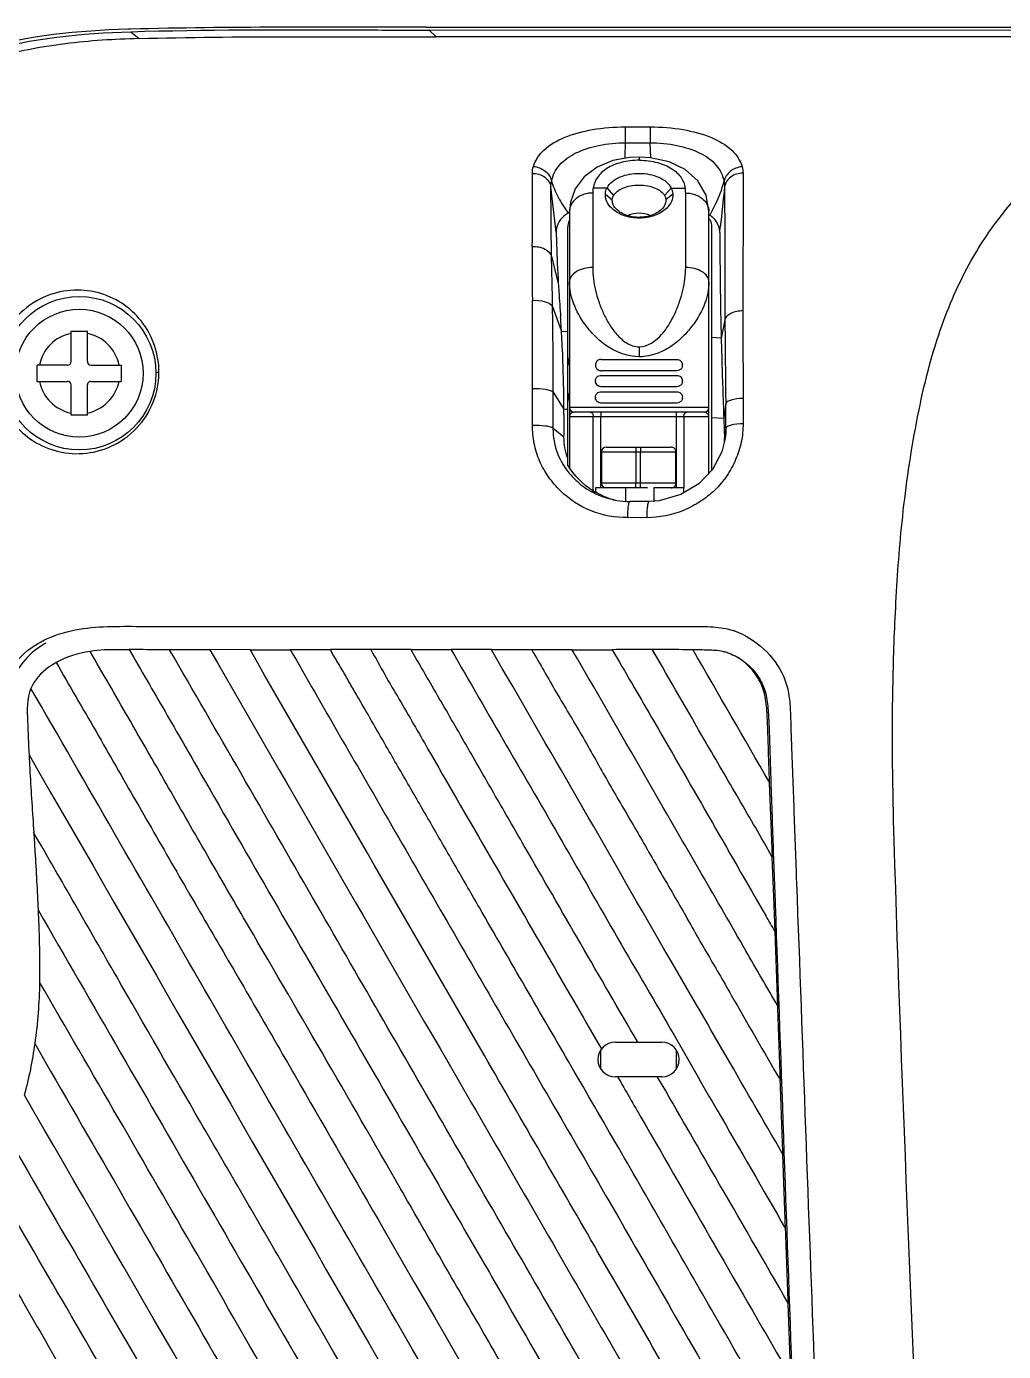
# Model space of a CAD drawing. Header units: millimetres. Extents: x 4086 to 8300, y 123 to 1549.
# Drawn here: x 7607.2 to 7649.3, y 1056.5 to 1113.5 of the extents above; entities that cross this region are included whole.
import ezdxf

# ---------------------------------------------------------------- set-up
doc = ezdxf.new("R2010")
doc.units = ezdxf.units.MM
doc.layers.add('00_COMPONENTS', color=7, linetype='Continuous')

msp = doc.modelspace()

# ---------------------------------------------------------------- linework, layer by layer
at = {"layer": '00_COMPONENTS', "color": 7, "linetype": 'Continuous'}
for p, q in [((7611.702, 1113.384), (7611.574, 1113.381)), ((7611.704, 1113.274), (7612.057, 1112.978)), ((7624.404, 1113.463), (7624.519, 1113.463)), ((7624.519, 1113.463), (7666.195, 1113.468)), ((7624.519, 1113.342), (7666.18, 1113.357)), ((7624.519, 1113.348), (7624.835, 1113.047)), ((7632.976, 1109.179), (7634.054, 1109.174)), ((7632.976, 1109.176), (7632.976, 1108.494)), ((7634.054, 1109.177), (7634.054, 1108.494)), ((7632.995, 1108.494), (7634.054, 1108.494)), ((7634.078, 1107.85), (7634.054, 1108.494)), ((7631.58, 1106.332), (7631.58, 1103.128)), ((7632.194, 1106.545), (7631.597, 1106.545)), ((7632.194, 1106.545), (7632.479, 1106.225)), ((7634.958, 1106.545), (7634.673, 1106.225)), ((7634.958, 1106.545), (7635.562, 1106.545)), ((7635.58, 1103.128), (7635.58, 1106.332)), ((7632.123, 1106.279), (7632.423, 1106.034)), ((7632.422, 1106.014), (7632.423, 1106.034)), ((7635.029, 1106.277), (7634.729, 1106.033)), ((7634.729, 1106.033), (7634.73, 1106.014)), ((7630.58, 1105.541), (7630.58, 1094.52)), ((7636.58, 1094.271), (7636.58, 1105.538)), ((7630.504, 1094.625), (7630.504, 1104.878)), ((7636.704, 1094.4), (7636.704, 1104.898)), ((7637.047, 1104.639), (7637.071, 1104.881)), ((7637.047, 1104.639), (7637.05, 1104.116)), ((7629.808, 1103.609), (7630.098, 1102.444)), ((7629.851, 1101.441), (7630.236, 1100.372)), ((7637.269, 1100.877), (7637.109, 1100.091)), ((7609.129, 1099.076), (7609.129, 1100.386)), ((7609.129, 1100.386), (7609.829, 1100.386)), ((7609.829, 1099.076), (7609.829, 1100.386)), ((7630.504, 1100.361), (7630.236, 1100.372)), ((7637.109, 1100.091), (7636.704, 1100.108)), ((7633.58, 1099.714), (7633.58, 1099.285)), ((7607.669, 1098.226), (7607.669, 1098.926)), ((7608.979, 1098.926), (7607.669, 1098.926)), ((7609.979, 1098.926), (7611.289, 1098.926)), ((7611.289, 1098.926), (7611.289, 1098.226)), ((7630.58, 1099.315), (7630.504, 1098.904)), ((7631.939, 1099.17), (7635.202, 1099.17)), ((7635.202, 1098.684), (7631.939, 1098.684)), ((7631.939, 1098.483), (7635.202, 1098.483)), ((7607.669, 1098.226), (7608.979, 1098.226)), ((7609.129, 1096.766), (7609.129, 1098.076)), ((7609.829, 1096.766), (7609.829, 1098.076)), ((7609.979, 1098.226), (7611.289, 1098.226)), ((7629.881, 1097.766), (7630.342, 1097.025)), ((7635.202, 1097.997), (7631.939, 1097.997)), ((7631.939, 1097.779), (7635.202, 1097.779)), ((7630.504, 1097.729), (7630.58, 1097.315)), ((7635.202, 1097.293), (7631.939, 1097.293)), ((7637.303, 1097.258), (7637.22, 1096.633)), ((7609.829, 1096.766), (7609.129, 1096.766)), ((7630.423, 1097.02), (7630.342, 1097.025)), ((7630.504, 1097.016), (7630.423, 1097.02)), ((7636.58, 1097.099), (7630.58, 1097.099)), ((7636.58, 1096.699), (7630.58, 1096.699)), ((7636.38, 1096.899), (7630.78, 1096.899)), ((7631.603, 1093.446), (7631.603, 1096.699)), ((7631.926, 1093.638), (7631.926, 1096.699)), ((7635.176, 1096.699), (7635.176, 1093.638)), ((7635.502, 1096.699), (7635.502, 1093.638)), ((7636.58, 1096.99), (7636.58, 1097.055)), ((7637.22, 1096.633), (7636.704, 1096.663)), ((7629.882, 1096.214), (7630.343, 1095.834)), ((7637.312, 1096.211), (7637.253, 1095.779)), ((7637.284, 1095.771), (7637.28, 1095.749)), ((7631.958, 1095.199), (7631.958, 1093.838)), ((7631.958, 1095.199), (7635.158, 1095.199)), ((7632.158, 1095.399), (7634.958, 1095.399)), ((7633.44, 1095.199), (7633.44, 1093.838)), ((7633.64, 1093.838), (7633.64, 1095.199)), ((7635.158, 1093.838), (7635.158, 1095.199)), ((7636.736, 1094.434), (7636.146, 1093.82)), ((7635.158, 1093.838), (7631.958, 1093.838)), ((7631.703, 1093.638), (7631.703, 1093.446)), ((7633.939, 1093.638), (7631.703, 1093.638)), ((7633.003, 1093.072), (7633.003, 1093.638)), ((7634.203, 1093.638), (7634.203, 1093.042)), ((7635.503, 1093.638), (7634.203, 1093.638)), ((7635.503, 1093.429), (7635.503, 1093.638)), ((7632.496, 1093.122), (7632.434, 1093.134)), ((7633.994, 1093.057), (7633.184, 1093.057)), ((7634.433, 1093.083), (7634.008, 1093.057)), ((7633.915, 1092.359), (7633.084, 1092.36)), ((7615.098, 1086.678), (7613.365, 1086.678)), ((7616.831, 1086.678), (7615.098, 1086.679)), ((7616.831, 1086.678), (7618.563, 1086.678)), ((7620.296, 1086.678), (7618.563, 1086.678)), ((7622.028, 1086.68), (7620.296, 1086.681)), ((7623.759, 1086.679), (7622.027, 1086.679)), ((7625.489, 1086.676), (7623.759, 1086.676)), ((7627.221, 1086.679), (7625.489, 1086.679)), ((7628.955, 1086.676), (7627.22, 1086.676)), ((7639.31, 1077.743), (7639.194, 1080.944)), ((7639.383, 1075.689), (7639.309, 1077.742)), ((7639.425, 1074.541), (7639.383, 1075.689)), ((7639.542, 1071.339), (7639.425, 1074.541)), ((7631.926, 1068.629), (7631.926, 1069.441)), ((7632.554, 1069.788), (7634.554, 1069.788)), ((7635.176, 1069.455), (7635.176, 1068.633)), ((7634.554, 1068.288), (7632.554, 1068.288)), ((7634.417, 1068.21), (7634.374, 1068.284)), ((7639.88, 1061.754), (7639.768, 1064.949)), ((7640.108, 1055.36), (7639.993, 1058.559))]:
    msp.add_line(p, q, dxfattribs=at)
for points in [[(7633.589, 1107.879), (7633.16, 1107.859), (7632.442, 1107.724), (7631.767, 1107.446), (7631.207, 1107.029), (7630.82, 1106.511), (7630.617, 1105.936), (7630.58, 1105.541)], [(7636.58, 1105.538), (7636.459, 1106.24), (7636.11, 1106.855), (7635.562, 1107.343), (7634.863, 1107.678), (7634.073, 1107.851), (7633.589, 1107.879)], [(7637.284, 1095.771), (7637.134, 1095.193), (7636.736, 1094.434)], [(7636.146, 1093.82), (7635.375, 1093.351), (7634.433, 1093.083)]]:
    msp.add_lwpolyline(points, dxfattribs=at)
for radius in [3.3, 2.75]:
    msp.add_circle((7609.479, 1098.576), radius, dxfattribs=at)
for centre, radius, start, end in [((7553.673, 1111.638), 79.384, 357.24448, 357.73032), ((7286.214, 1065.54), 346.011, 6.4884, 6.81495), ((7860.76, 1081.744), 224.883, 173.65481, 174.09469), ((7631.981, 1103.048), 2.825, 119.4357, 120.9311), ((7635.185, 1103.333), 2.498, 55.1591, 55.9844), ((7631.46, 1108.565), 6.055, 328.3009, 329.4192), ((8217.904, 1103.244), 588.925, 179.923722, 180.149113), ((7374.489, 1097.528), 255.392, 0.05349, 0.87779), ((7544.103, 1095.333), 86.28, 3.34814, 3.75683), ((7791.121, 1103.987), 154.062, 181.1524, 181.4492), ((7609.479, 1098.576), 1.75, 101.537, 168.463), ((7609.479, 1098.576), 1.75, 11.537, 78.463), ((7568.032, 1096.739), 62.31, 2.99766, 3.34224), ((7569.256, 1096.806), 61.084, 2.62655, 2.99562), ((7566.403, 1096.695), 63.939, 0.83447, 2.60859), ((7608.979, 1099.076), 0.15, 270, 0), ((7609.979, 1099.076), 0.15, 180, 270), ((7609.372, 1098.629), 3.537, 0.0117, 8.9215), ((7635.195, 1098.927), 0.25, 346.7517, 358.4028), ((7635.196, 1098.926), 0.249, 358.528, 6.5068), ((7609.379, 1098.63), 3.53, 352.1004, 359.9961), ((7631.94, 1098.932), 0.248, 252.4676, 264.0349), ((7631.939, 1098.918), 0.235, 264.0577, 269.9811), ((7609.479, 1098.576), 1.75, 191.537, 258.463), ((7608.979, 1098.076), 0.15, 0, 90), ((7609.479, 1098.576), 1.75, 281.537, 348.463), ((7609.979, 1098.076), 0.15, 90, 180), ((6849.602, 1096.378), 780.28, 359.987963, 0.101952), ((7631.945, 1098.241), 0.249, 178.4776, 185.5947), ((7635.195, 1098.24), 0.25, 346.7517, 358.4028), ((7635.196, 1098.24), 0.249, 358.528, 6.5068), ((7554.198, 1096.457), 76.147, 0.42726, 0.87986), ((7631.944, 1097.537), 0.248, 178.4764, 185.0939), ((7635.195, 1097.536), 0.25, 346.7436, 358.3992), ((7635.195, 1097.536), 0.25, 358.5288, 6.9052), ((7311.544, 1093.84), 325.777, 0.41699, 0.60117), ((7550.788, 1096.432), 79.556, 0.25975, 0.42653), ((7549.53, 1096.419), 80.815, 359.93015, 0.26529), ((7630.78, 1097.099), 0.2, 180, 270), ((7636.38, 1097.099), 0.2, 270, 360), ((7636.378, 1096.721), 0.178, 78.6216, 89.339), ((7533.08, 1096.434), 97.265, 359.64648, 359.93316), ((7634.639, 1095.72), 2.614, 357.8351, 1.2789), ((7632.158, 1095.199), 0.2, 90, 180), ((7634.958, 1095.199), 0.2, 359.9802, 90.0157), ((7633.283, 1096.488), 3.496, 219.8604, 224.7648), ((7633.185, 1096.392), 3.359, 224.7682, 230.306), ((7633.134, 1096.331), 3.279, 230.3209, 236.6693), ((7632.158, 1093.838), 0.2, 180, 270), ((7634.958, 1093.838), 0.2, 269.9843, 0.0198), ((7633.297, 1096.171), 3.156, 237.66, 239.6799), ((7633.243, 1095.867), 2.841, 237.1924, 246.957), ((7633.242, 1095.877), 2.85, 247.0457, 249.8367), ((7633.299, 1096.036), 3.019, 249.866, 255.5285), ((7633.176, 1096.691), 3.633, 259.2126, 267.2601), ((7633.186, 1096.834), 3.776, 267.2223, 269.9743), ((7636.689, 1084.646), 3.007, 70.7053, 71.8531), ((7609.96, 1083.557), 3.904, 119.4756, 122.7168), ((7630.9, 1607.115), 520.439, 269.97642, 270.16683), ((4870.787, -513.463), 3194.718, 29.938906, 30.057669), ((7636.784, 1084.794), 1.848, 73.4701, 77.6675), ((7526.935, 1009.805), 129.788, 29.91996, 30.27288), ((7632.554, 1069.038), 0.75, 90, 270), ((7634.554, 1069.038), 0.75, 270, 90)]:
    msp.add_arc(centre, radius, start, end, dxfattribs=at)
for points, knots in [([(7594.535, 1098.113), (7594.625, 1099.176), (7594.912, 1101.298), (7595.871, 1104.371), (7597.463, 1107.179), (7599.666, 1109.54), (7602.347, 1111.335), (7606.345, 1112.896), (7609.575, 1113.212), (7611.704, 1113.274)], [0, 0, 0, 0, 0.125072, 0.250154, 0.375202, 0.500231, 0.625303, 0.75033, 1, 1, 1, 1]), ([(7611.704, 1113.274), (7614.906, 1113.367), (7619.179, 1113.367), (7623.451, 1113.341), (7624.519, 1113.342)], [0, 0, 0, 0, 0.749993, 1, 1, 1, 1]), ([(7612.057, 1112.978), (7610.994, 1112.951), (7608.868, 1112.817), (7605.721, 1112.223), (7602.724, 1111.066), (7600.045, 1109.286), (7597.838, 1106.943), (7596.24, 1104.15), (7595.268, 1101.091), (7594.973, 1098.977), (7594.884, 1097.917)], [0, 0, 0, 0, 0.124983, 0.250072, 0.375025, 0.500031, 0.624971, 0.749944, 0.874973, 1, 1, 1, 1]), ([(7644.55, 1078.471), (7644.491, 1080.66), (7644.446, 1084), (7644.601, 1088.565), (7644.861, 1092.289), (7645.414, 1096.226), (7646.277, 1099.986), (7647.588, 1103.098), (7649.452, 1105.923), (7651.587, 1107.977), (7653.881, 1109.441), (7655.706, 1110.342), (7657.807, 1111.044), (7660.259, 1111.555), (7663.046, 1111.839), (7665.011, 1111.96), (7666.029, 1111.993)], [0, 0, 0, 0, 0.141145, 0.215247, 0.294432, 0.381686, 0.471409, 0.54239, 0.598044, 0.688735, 0.730656, 0.773214, 0.819573, 0.873086, 0.934371, 1, 1, 1, 1]), ([(7629.027, 1107.475), (7629.11, 1107.742), (7629.48, 1108.283), (7630.413, 1108.797), (7631.613, 1109.108), (7632.506, 1109.176), (7632.976, 1109.176)], [0, 0, 0, 0, 0.184731, 0.411542, 0.689624, 1, 1, 1, 1]), ([(7634.054, 1109.177), (7634.527, 1109.177), (7635.426, 1109.108), (7636.633, 1108.793), (7637.565, 1108.274), (7637.932, 1107.729), (7638.009, 1107.462)], [0, 0, 0, 0, 0.311541, 0.590315, 0.816893, 1, 1, 1, 1]), ([(7629.806, 1106.847), (7629.862, 1107.098), (7630.123, 1107.613), (7630.89, 1108.124), (7631.876, 1108.424), (7632.61, 1108.491), (7632.995, 1108.494)], [0, 0, 0, 0, 0.20058, 0.428443, 0.699869, 1, 1, 1, 1]), ([(7634.054, 1108.494), (7634.44, 1108.491), (7635.176, 1108.421), (7636.163, 1108.118), (7636.925, 1107.6), (7637.18, 1107.084), (7637.233, 1106.834)], [0, 0, 0, 0, 0.30121, 0.572956, 0.800416, 1, 1, 1, 1]), ([(7629.027, 1107.475), (7629.209, 1107.458), (7629.556, 1107.326), (7629.773, 1107.012), (7629.806, 1106.847)], [0, 0, 0, 0, 0.521517, 1, 1, 1, 1]), ([(7633.592, 1107.74), (7633.329, 1107.739), (7632.837, 1107.687), (7632.201, 1107.435), (7631.759, 1107.04), (7631.63, 1106.705), (7631.597, 1106.545)], [0, 0, 0, 0, 0.313656, 0.584542, 0.805365, 1, 1, 1, 1]), ([(7633.592, 1107.74), (7633.591, 1107.76), (7633.591, 1107.794), (7633.59, 1107.833), (7633.591, 1107.857), (7633.588, 1107.868), (7633.592, 1107.878), (7633.589, 1107.879)], [0, 0, 0, 0, 0.427373, 0.740916, 0.852857, 0.933772, 1, 1, 1, 1]), ([(7633.592, 1107.74), (7633.852, 1107.74), (7634.339, 1107.682), (7634.967, 1107.429), (7635.402, 1107.037), (7635.535, 1106.704), (7635.562, 1106.545)], [0, 0, 0, 0, 0.31355, 0.584013, 0.805206, 1, 1, 1, 1]), ([(7638.009, 1107.462), (7637.828, 1107.446), (7637.48, 1107.314), (7637.265, 1106.998), (7637.233, 1106.834)], [0, 0, 0, 0, 0.521296, 1, 1, 1, 1]), ([(7628.98, 1104.028), (7628.981, 1104.321), (7628.982, 1105.371), (7628.98, 1106.421), (7628.982, 1107.178)], [0, 0, 0, 0, 0.279408, 1, 1, 1, 1]), ([(7628.982, 1107.178), (7629.168, 1107.179), (7629.532, 1107.084), (7629.756, 1106.761), (7629.781, 1106.599)], [0, 0, 0, 0, 0.530841, 1, 1, 1, 1]), ([(7632.194, 1106.545), (7632.3, 1106.767), (7632.654, 1107.013), (7633.163, 1107.154), (7633.595, 1107.191), (7634.024, 1107.148), (7634.424, 1107.028), (7634.752, 1106.831), (7634.911, 1106.644), (7634.958, 1106.545)], [0, 0, 0, 0, 0.23335, 0.366985, 0.503877, 0.640705, 0.774617, 0.896122, 1, 1, 1, 1]), ([(7638.048, 1107.187), (7637.862, 1107.187), (7637.498, 1107.087), (7637.278, 1106.761), (7637.256, 1106.598)], [0, 0, 0, 0, 0.529504, 1, 1, 1, 1]), ([(7638.048, 1107.187), (7638.048, 1106.774), (7638.053, 1104.797), (7638.042, 1102.821), (7638.043, 1101.258)], [0, 0, 0, 0, 0.209167, 1, 1, 1, 1]), ([(7629.808, 1103.609), (7629.803, 1103.886), (7629.789, 1104.883), (7629.783, 1105.88), (7629.781, 1106.599)], [0, 0, 0, 0, 0.278595, 1, 1, 1, 1]), ([(7629.806, 1106.847), (7629.878, 1106.608), (7630.073, 1106.121), (7630.366, 1105.687), (7630.529, 1105.471)], [0, 0, 0, 0, 0.480625, 1, 1, 1, 1]), ([(7631.58, 1106.332), (7631.455, 1106.332), (7631.202, 1106.295), (7630.867, 1106.126), (7630.634, 1105.857), (7630.58, 1105.638), (7630.58, 1105.538)], [0, 0, 0, 0, 0.264996, 0.537182, 0.785929, 1, 1, 1, 1]), ([(7632.123, 1106.279), (7632.126, 1106.347), (7632.146, 1106.44), (7632.183, 1106.524), (7632.194, 1106.545)], [0, 0, 0, 0, 0.744437, 1, 1, 1, 1]), ([(7632.479, 1106.225), (7632.563, 1106.374), (7632.821, 1106.544), (7633.213, 1106.651), (7633.576, 1106.683), (7633.939, 1106.651), (7634.331, 1106.544), (7634.589, 1106.373), (7634.673, 1106.225)], [0, 0, 0, 0, 0.209247, 0.347131, 0.500054, 0.652972, 0.790854, 1, 1, 1, 1]), ([(7634.958, 1106.545), (7634.969, 1106.524), (7635.006, 1106.439), (7635.026, 1106.346), (7635.029, 1106.277)], [0, 0, 0, 0, 0.255571, 1, 1, 1, 1]), ([(7635.58, 1106.332), (7635.704, 1106.332), (7635.957, 1106.295), (7636.292, 1106.126), (7636.525, 1105.857), (7636.58, 1105.638), (7636.58, 1105.538)], [0, 0, 0, 0, 0.264996, 0.537182, 0.785929, 1, 1, 1, 1]), ([(7636.673, 1105.484), (7636.738, 1105.593), (7636.972, 1106.021), (7637.141, 1106.484), (7637.233, 1106.834)], [0, 0, 0, 0, 0.259104, 1, 1, 1, 1]), ([(7637.256, 1106.598), (7637.256, 1106.199), (7637.263, 1104.293), (7637.259, 1102.386), (7637.269, 1100.877)], [0, 0, 0, 0, 0.208853, 1, 1, 1, 1]), ([(7632.397, 1105.675), (7632.31, 1105.758), (7632.169, 1105.942), (7632.116, 1106.173), (7632.123, 1106.279)], [0, 0, 0, 0, 0.532793, 1, 1, 1, 1]), ([(7633.095, 1105.354), (7632.997, 1105.384), (7632.817, 1105.458), (7632.598, 1105.618), (7632.457, 1105.806), (7632.422, 1105.948), (7632.422, 1106.013)], [0, 0, 0, 0, 0.308827, 0.57734, 0.80392, 1, 1, 1, 1]), ([(7634.73, 1106.013), (7634.73, 1105.947), (7634.694, 1105.805), (7634.553, 1105.616), (7634.332, 1105.456), (7634.151, 1105.382), (7634.052, 1105.352)], [0, 0, 0, 0, 0.195948, 0.422491, 0.691073, 1, 1, 1, 1]), ([(7634.673, 1106.225), (7634.681, 1106.21), (7634.711, 1106.15), (7634.727, 1106.083), (7634.729, 1106.033)], [0, 0, 0, 0, 0.257456, 1, 1, 1, 1]), ([(7635.029, 1106.277), (7635.035, 1106.171), (7634.982, 1105.939), (7634.839, 1105.755), (7634.751, 1105.671)], [0, 0, 0, 0, 0.466942, 1, 1, 1, 1]), ([(7630.529, 1105.471), (7630.488, 1105.446), (7630.339, 1105.348), (7630.209, 1105.218), (7630.139, 1105.108)], [0, 0, 0, 0, 0.272083, 1, 1, 1, 1]), ([(7634.751, 1105.671), (7634.607, 1105.535), (7634.225, 1105.32), (7633.573, 1105.215), (7632.921, 1105.322), (7632.54, 1105.538), (7632.397, 1105.675)], [0, 0, 0, 0, 0.233862, 0.500283, 0.766534, 1, 1, 1, 1]), ([(7634.052, 1105.352), (7633.976, 1105.33), (7633.661, 1105.262), (7633.327, 1105.284), (7633.095, 1105.354)], [0, 0, 0, 0, 0.247429, 1, 1, 1, 1]), ([(7636.704, 1104.898), (7636.704, 1104.983), (7636.676, 1105.099), (7636.618, 1105.197), (7636.601, 1105.222)], [0, 0, 0, 0, 0.737557, 1, 1, 1, 1]), ([(7636.843, 1105.176), (7636.827, 1105.195), (7636.757, 1105.271), (7636.677, 1105.338), (7636.612, 1105.383)], [0, 0, 0, 0, 0.238269, 1, 1, 1, 1]), ([(7637.047, 1104.639), (7637.046, 1104.686), (7637.03, 1104.88), (7636.937, 1105.064), (7636.843, 1105.176)], [0, 0, 0, 0, 0.244186, 1, 1, 1, 1]), ([(7630.139, 1105.108), (7630.117, 1105.073), (7630.039, 1104.929), (7630.007, 1104.761), (7630.009, 1104.64)], [0, 0, 0, 0, 0.257866, 1, 1, 1, 1]), ([(7630.009, 1104.64), (7630.012, 1104.466), (7630.03, 1103.734), (7630.062, 1103.002), (7630.098, 1102.444)], [0, 0, 0, 0, 0.236748, 1, 1, 1, 1]), ([(7628.98, 1104.028), (7629.164, 1104.036), (7629.495, 1103.992), (7629.774, 1103.745), (7629.808, 1103.609)], [0, 0, 0, 0, 0.566495, 1, 1, 1, 1]), ([(7637.05, 1104.116), (7637.052, 1103.875), (7637.061, 1102.799), (7637.073, 1101.723), (7637.09, 1100.889)], [0, 0, 0, 0, 0.224255, 1, 1, 1, 1]), ([(7629.851, 1101.441), (7629.848, 1101.631), (7629.836, 1102.354), (7629.818, 1103.077), (7629.808, 1103.609)], [0, 0, 0, 0, 0.263863, 1, 1, 1, 1]), ([(7631.58, 1103.128), (7631.456, 1103.128), (7631.209, 1103.1), (7630.881, 1102.974), (7630.642, 1102.771), (7630.58, 1102.588), (7630.58, 1102.509)], [0, 0, 0, 0, 0.289356, 0.575046, 0.813897, 1, 1, 1, 1]), ([(7631.58, 1103.128), (7631.58, 1102.799), (7631.646, 1102.298), (7631.832, 1101.649), (7632.029, 1101.159), (7632.28, 1100.681), (7632.544, 1100.306), (7632.808, 1100.044), (7633.034, 1099.872), (7633.292, 1099.745), (7633.484, 1099.713), (7633.58, 1099.714)], [0, 0, 0, 0, 0.231817, 0.352629, 0.476528, 0.603598, 0.733085, 0.798778, 0.865561, 0.932336, 1, 1, 1, 1]), ([(7633.58, 1099.714), (7633.947, 1099.709), (7634.466, 1100.089), (7634.877, 1100.68), (7635.131, 1101.16), (7635.327, 1101.649), (7635.514, 1102.299), (7635.576, 1102.799), (7635.58, 1103.128)], [0, 0, 0, 0, 0.261541, 0.391823, 0.519868, 0.644781, 0.766478, 1, 1, 1, 1]), ([(7636.58, 1102.509), (7636.58, 1102.592), (7636.514, 1102.774), (7636.279, 1102.972), (7635.955, 1103.099), (7635.708, 1103.128), (7635.58, 1103.128)], [0, 0, 0, 0, 0.194238, 0.424917, 0.698986, 1, 1, 1, 1]), ([(7630.098, 1102.444), (7630.106, 1102.324), (7630.139, 1101.838), (7630.174, 1101.353), (7630.198, 1100.986)], [0, 0, 0, 0, 0.245896, 1, 1, 1, 1]), ([(7633.58, 1099.285), (7633.068, 1099.281), (7632.336, 1099.575), (7631.644, 1100.183), (7631.152, 1100.769), (7630.724, 1101.529), (7630.58, 1102.195), (7630.58, 1102.509)], [0, 0, 0, 0, 0.322129, 0.457058, 0.580744, 0.802569, 1, 1, 1, 1]), ([(7636.58, 1102.509), (7636.574, 1102.195), (7636.439, 1101.528), (7636.006, 1100.769), (7635.515, 1100.184), (7635.021, 1099.75), (7634.376, 1099.395), (7633.855, 1099.283), (7633.58, 1099.285)], [0, 0, 0, 0, 0.196664, 0.417794, 0.541081, 0.675255, 0.82722, 1, 1, 1, 1]), ([(7612.866, 1099.178), (7612.803, 1099.577), (7612.543, 1100.342), (7611.809, 1101.277), (7610.83, 1101.916), (7609.684, 1102.209), (7608.461, 1102.103), (7607.294, 1101.556), (7606.373, 1100.596), (7606.031, 1099.76), (7605.943, 1099.329)], [0, 0, 0, 0, 0.124145, 0.24288, 0.359368, 0.477279, 0.600016, 0.729649, 0.864815, 1, 1, 1, 1]), ([(7628.982, 1101.711), (7629.167, 1101.723), (7629.471, 1101.702), (7629.796, 1101.555), (7629.851, 1101.441)], [0, 0, 0, 0, 0.595357, 1, 1, 1, 1]), ([(7628.993, 1097.92), (7628.993, 1098.244), (7628.993, 1099.508), (7628.984, 1100.771), (7628.982, 1101.711)], [0, 0, 0, 0, 0.256252, 1, 1, 1, 1]), ([(7638.043, 1101.258), (7637.864, 1101.254), (7637.569, 1101.213), (7637.29, 1100.996), (7637.269, 1100.877)], [0, 0, 0, 0, 0.59698, 1, 1, 1, 1]), ([(7638.043, 1101.258), (7638.043, 1100.957), (7638.046, 1099.702), (7638.049, 1098.446), (7638.049, 1097.491)], [0, 0, 0, 0, 0.239406, 1, 1, 1, 1]), ([(7637.269, 1100.877), (7637.271, 1100.588), (7637.281, 1099.382), (7637.294, 1098.175), (7637.303, 1097.258)], [0, 0, 0, 0, 0.23945, 1, 1, 1, 1]), ([(7637.109, 1100.091), (7637.116, 1099.808), (7637.148, 1098.655), (7637.188, 1097.502), (7637.22, 1096.633)], [0, 0, 0, 0, 0.245809, 1, 1, 1, 1]), ([(7631.722, 1099.038), (7631.701, 1098.997), (7631.683, 1098.901), (7631.719, 1098.812), (7631.747, 1098.776)], [0, 0, 0, 0, 0.506604, 1, 1, 1, 1]), ([(7631.939, 1099.17), (7631.896, 1099.17), (7631.807, 1099.145), (7631.742, 1099.079), (7631.722, 1099.038)], [0, 0, 0, 0, 0.484897, 1, 1, 1, 1]), ([(7635.202, 1099.17), (7635.257, 1099.17), (7635.377, 1099.129), (7635.437, 1099.015), (7635.444, 1098.955)], [0, 0, 0, 0, 0.475626, 1, 1, 1, 1]), ([(7612.779, 1098.576), (7612.779, 1098.592), (7612.834, 1098.621), (7612.877, 1098.627), (7612.909, 1098.63)], [0, 0, 0, 0, 0.334908, 1, 1, 1, 1]), ([(7631.728, 1098.363), (7631.739, 1098.382), (7631.791, 1098.448), (7631.878, 1098.483), (7631.939, 1098.483)], [0, 0, 0, 0, 0.266525, 1, 1, 1, 1]), ([(7631.747, 1098.776), (7631.755, 1098.766), (7631.787, 1098.73), (7631.832, 1098.706), (7631.866, 1098.695)], [0, 0, 0, 0, 0.261263, 1, 1, 1, 1]), ([(7635.413, 1098.804), (7635.392, 1098.767), (7635.328, 1098.706), (7635.243, 1098.684), (7635.202, 1098.684)], [0, 0, 0, 0, 0.513111, 1, 1, 1, 1]), ([(7635.202, 1098.483), (7635.257, 1098.483), (7635.377, 1098.443), (7635.437, 1098.328), (7635.444, 1098.268)], [0, 0, 0, 0, 0.475626, 1, 1, 1, 1]), ([(7605.914, 1098.091), (7605.976, 1097.688), (7606.239, 1096.912), (7606.991, 1095.967), (7608, 1095.327), (7609.185, 1095.048), (7610.444, 1095.193), (7611.622, 1095.801), (7612.516, 1096.829), (7612.814, 1097.702), (7612.875, 1098.145)], [0, 0, 0, 0, 0.122686, 0.240484, 0.356959, 0.47575, 0.599792, 0.730367, 0.865491, 1, 1, 1, 1]), ([(7628.993, 1097.92), (7629.178, 1097.928), (7629.44, 1097.918), (7629.734, 1097.849), (7629.848, 1097.8), (7629.881, 1097.766)], [0, 0, 0, 0, 0.610007, 0.845457, 1, 1, 1, 1]), ([(7631.939, 1097.997), (7631.883, 1097.997), (7631.763, 1098.039), (7631.703, 1098.155), (7631.697, 1098.216)], [0, 0, 0, 0, 0.474586, 1, 1, 1, 1]), ([(7631.728, 1097.659), (7631.739, 1097.678), (7631.791, 1097.744), (7631.878, 1097.779), (7631.939, 1097.779)], [0, 0, 0, 0, 0.266527, 1, 1, 1, 1]), ([(7635.413, 1098.118), (7635.392, 1098.08), (7635.328, 1098.02), (7635.243, 1097.997), (7635.202, 1097.997)], [0, 0, 0, 0, 0.513111, 1, 1, 1, 1]), ([(7635.202, 1097.779), (7635.257, 1097.779), (7635.376, 1097.739), (7635.436, 1097.626), (7635.444, 1097.566)], [0, 0, 0, 0, 0.475803, 1, 1, 1, 1]), ([(7631.939, 1097.293), (7631.883, 1097.293), (7631.761, 1097.335), (7631.702, 1097.453), (7631.697, 1097.515)], [0, 0, 0, 0, 0.474367, 1, 1, 1, 1]), ([(7635.413, 1097.414), (7635.392, 1097.376), (7635.328, 1097.316), (7635.243, 1097.293), (7635.202, 1097.293)], [0, 0, 0, 0, 0.513108, 1, 1, 1, 1]), ([(7638.049, 1097.491), (7637.875, 1097.486), (7637.636, 1097.458), (7637.387, 1097.366), (7637.308, 1097.293), (7637.303, 1097.258)], [0, 0, 0, 0, 0.647839, 0.867569, 1, 1, 1, 1]), ([(7630.78, 1096.899), (7630.761, 1096.898), (7630.692, 1096.887), (7630.632, 1096.837), (7630.606, 1096.793)], [0, 0, 0, 0, 0.263155, 1, 1, 1, 1]), ([(7631.471, 1096.899), (7631.507, 1096.899), (7631.587, 1096.836), (7631.603, 1096.747), (7631.603, 1096.699)], [0, 0, 0, 0, 0.428583, 1, 1, 1, 1]), ([(7631.924, 1096.899), (7631.925, 1096.899), (7631.923, 1096.89), (7631.926, 1096.882), (7631.925, 1096.862), (7631.926, 1096.827), (7631.926, 1096.771), (7631.926, 1096.724), (7631.926, 1096.699)], [0, 0, 0, 0, 0.019516, 0.076334, 0.168463, 0.292657, 0.617734, 1, 1, 1, 1]), ([(7635.173, 1096.899), (7635.174, 1096.899), (7635.172, 1096.89), (7635.175, 1096.882), (7635.174, 1096.862), (7635.175, 1096.827), (7635.175, 1096.771), (7635.176, 1096.724), (7635.176, 1096.699)], [0, 0, 0, 0, 0.019516, 0.076334, 0.168463, 0.292657, 0.617734, 1, 1, 1, 1]), ([(7635.502, 1096.699), (7635.502, 1096.747), (7635.516, 1096.834), (7635.594, 1096.899), (7635.63, 1096.899)], [0, 0, 0, 0, 0.575329, 1, 1, 1, 1]), ([(7636.579, 1096.699), (7636.58, 1096.715), (7636.57, 1096.781), (7636.524, 1096.839), (7636.482, 1096.867)], [0, 0, 0, 0, 0.240785, 1, 1, 1, 1]), ([(7637.22, 1096.633), (7637.223, 1096.559), (7637.234, 1096.274), (7637.244, 1095.989), (7637.253, 1095.779)], [0, 0, 0, 0, 0.26049, 1, 1, 1, 1]), ([(7628.99, 1096.34), (7629.177, 1096.345), (7629.437, 1096.338), (7629.733, 1096.281), (7629.847, 1096.243), (7629.882, 1096.214)], [0, 0, 0, 0, 0.614985, 0.850378, 1, 1, 1, 1]), ([(7633.084, 1092.36), (7632.553, 1092.36), (7631.481, 1092.544), (7630.347, 1093.293), (7629.663, 1094.1), (7629.265, 1094.788), (7629.033, 1095.549), (7628.99, 1096.076), (7628.99, 1096.34)], [0, 0, 0, 0, 0.251624, 0.501199, 0.626093, 0.750747, 0.875308, 1, 1, 1, 1]), ([(7638.049, 1096.404), (7638.048, 1096.142), (7638.002, 1095.612), (7637.749, 1094.854), (7637.375, 1094.142), (7636.848, 1093.525), (7636.209, 1093.027), (7635.26, 1092.522), (7634.448, 1092.359), (7633.915, 1092.359)], [0, 0, 0, 0, 0.122882, 0.247111, 0.372324, 0.498077, 0.624122, 0.750128, 1, 1, 1, 1]), ([(7638.049, 1096.404), (7637.876, 1096.4), (7637.64, 1096.377), (7637.398, 1096.303), (7637.316, 1096.242), (7637.312, 1096.211)], [0, 0, 0, 0, 0.663311, 0.880511, 1, 1, 1, 1]), ([(7633.442, 1095.399), (7633.441, 1095.399), (7633.443, 1095.39), (7633.44, 1095.382), (7633.441, 1095.362), (7633.44, 1095.327), (7633.44, 1095.271), (7633.44, 1095.224), (7633.44, 1095.199)], [0, 0, 0, 0, 0.019558, 0.076461, 0.16866, 0.292954, 0.617902, 1, 1, 1, 1]), ([(7633.642, 1095.399), (7633.641, 1095.399), (7633.643, 1095.39), (7633.64, 1095.382), (7633.641, 1095.362), (7633.64, 1095.327), (7633.64, 1095.271), (7633.64, 1095.224), (7633.64, 1095.199)], [0, 0, 0, 0, 0.019558, 0.076461, 0.16866, 0.292954, 0.617902, 1, 1, 1, 1]), ([(7633.442, 1093.638), (7633.441, 1093.638), (7633.443, 1093.647), (7633.44, 1093.655), (7633.441, 1093.675), (7633.44, 1093.71), (7633.44, 1093.766), (7633.44, 1093.813), (7633.44, 1093.838)], [0, 0, 0, 0, 0.019558, 0.076461, 0.16866, 0.292954, 0.617902, 1, 1, 1, 1]), ([(7633.642, 1093.638), (7633.641, 1093.638), (7633.643, 1093.647), (7633.64, 1093.655), (7633.641, 1093.675), (7633.64, 1093.71), (7633.64, 1093.766), (7633.64, 1093.813), (7633.64, 1093.838)], [0, 0, 0, 0, 0.019558, 0.076461, 0.16866, 0.292954, 0.617902, 1, 1, 1, 1]), ([(7633.084, 1092.36), (7633.085, 1092.452), (7633.09, 1092.618), (7633.114, 1092.849), (7633.132, 1092.967), (7633.165, 1093.062), (7633.184, 1093.057)], [0, 0, 0, 0, 0.389605, 0.710275, 0.91933, 1, 1, 1, 1]), ([(7633.915, 1092.359), (7633.916, 1092.45), (7633.922, 1092.614), (7633.94, 1092.841), (7633.964, 1092.963), (7633.987, 1093.057), (7634.008, 1093.057)], [0, 0, 0, 0, 0.383845, 0.702079, 0.913616, 1, 1, 1, 1]), ([(7603.964, 1062.84), (7604.436, 1063.69), (7605.3, 1065.478), (7606.183, 1068.371), (7606.55, 1071.435), (7606.534, 1074.019), (7606.461, 1076.088), (7606.389, 1077.64), (7606.305, 1079.19), (7606.234, 1080.482), (7606.176, 1081.516), (7606.145, 1082.291), (7606.11, 1083.067), (7606.054, 1083.841), (7606.068, 1084.617), (7606.285, 1085.6), (7607.051, 1086.59), (7608.284, 1087.297), (7609.647, 1087.632), (7611.054, 1087.694), (7612.483, 1087.674), (7613.935, 1087.68), (7615.904, 1087.679), (7619.41, 1087.68), (7624.47, 1087.68), (7628.535, 1087.678), (7630.579, 1087.678)], [0, 0, 0, 0, 0.060577, 0.123404, 0.18756, 0.252068, 0.284333, 0.316594, 0.348851, 0.381105, 0.397233, 0.413364, 0.429489, 0.44561, 0.461765, 0.477698, 0.507592, 0.53629, 0.565003, 0.594177, 0.623897, 0.654095, 0.684662, 0.746619, 0.872585, 1, 1, 1, 1]), ([(7630.579, 1087.678), (7631.167, 1087.678), (7632.342, 1087.678), (7634.107, 1087.684), (7635.579, 1087.678), (7636.756, 1087.677), (7637.346, 1087.594), (7637.625, 1087.503)], [0, 0, 0, 0, 0.249614, 0.499556, 0.749733, 0.875097, 1, 1, 1, 1]), ([(7637.683, 1087.484), (7638.146, 1087.321), (7638.995, 1086.773), (7639.759, 1085.763), (7640.034, 1084.806), (7640.092, 1084.063), (7640.103, 1083.321), (7640.145, 1082.331), (7640.185, 1081.094), (7640.243, 1079.61), (7640.296, 1078.125), (7640.331, 1077.135), (7640.349, 1076.64)], [0, 0, 0, 0, 0.124111, 0.248461, 0.311116, 0.373706, 0.436357, 0.498961, 0.624205, 0.749464, 0.874731, 1, 1, 1, 1]), ([(7607.849, 1086.842), (7607.754, 1086.78), (7607.346, 1086.488), (7606.999, 1086.104), (7606.797, 1085.772)], [0, 0, 0, 0, 0.225458, 1, 1, 1, 1]), ([(7611.633, 1086.678), (7611.491, 1086.678), (7610.927, 1086.678), (7610.36, 1086.668), (7609.943, 1086.604)], [0, 0, 0, 0, 0.252295, 1, 1, 1, 1]), ([(7636.824, 1040.071), (7635.696, 1042.025), (7633.428, 1045.925), (7630.625, 1050.818), (7628.357, 1054.715), (7626.675, 1057.647), (7624.977, 1060.568), (7622.741, 1064.47), (7619.94, 1069.331), (7617.118, 1074.167), (7614.878, 1078.024), (7613.229, 1080.908), (7611.584, 1083.766), (7610.493, 1085.664), (7609.943, 1086.604)], [0, 0, 0, 0, 0.125948, 0.251856, 0.314783, 0.377683, 0.440547, 0.503366, 0.628788, 0.753733, 0.815905, 0.877775, 0.939206, 1, 1, 1, 1]), ([(7613.365, 1086.678), (7612.931, 1086.678), (7612.353, 1086.678), (7611.775, 1086.679), (7611.632, 1086.679)], [0, 0, 0, 0, 0.75191, 1, 1, 1, 1]), ([(7611.632, 1086.679), (7612.141, 1085.789), (7613.179, 1084.01), (7615.242, 1080.415), (7617.842, 1075.893), (7621.005, 1070.459), (7623.631, 1065.907), (7625.741, 1062.26), (7627.861, 1058.614), (7630.481, 1054.035), (7633.65, 1048.551), (7635.768, 1044.897), (7636.824, 1043.068)], [0, 0, 0, 0, 0.061074, 0.122672, 0.246861, 0.371817, 0.49717, 0.559933, 0.622737, 0.748433, 0.874198, 1, 1, 1, 1]), ([(7636.816, 1046.059), (7634.895, 1049.386), (7631.064, 1056.047), (7625.289, 1066.024), (7619.391, 1076.235), (7615.424, 1083.124), (7613.365, 1086.677)], [0, 0, 0, 0, 0.245725, 0.491541, 0.737313, 1, 1, 1, 1]), ([(7615.1, 1086.678), (7618.623, 1080.574), (7623.994, 1071.245), (7631.258, 1058.718), (7634.965, 1052.275), (7636.821, 1049.055)], [0, 0, 0, 0, 0.486751, 0.743333, 1, 1, 1, 1]), ([(7636.826, 1052.05), (7635.151, 1054.95), (7631.856, 1060.675), (7625.181, 1072.212), (7620.184, 1080.851), (7616.831, 1086.679)], [0, 0, 0, 0, 0.251257, 0.495566, 1, 1, 1, 1]), ([(7618.562, 1086.679), (7619.962, 1084.234), (7622.969, 1079.049), (7627.522, 1071.134), (7632.234, 1063.048), (7635.306, 1057.682), (7636.83, 1055.044)], [0, 0, 0, 0, 0.231408, 0.492216, 0.74985, 1, 1, 1, 1]), ([(7636.826, 1058.053), (7635.442, 1060.449), (7633.395, 1064.019), (7630.675, 1068.72), (7628.676, 1072.161), (7627.03, 1075.008), (7625.716, 1077.285), (7624.733, 1078.989), (7623.747, 1080.697), (7622.884, 1082.194), (7622.14, 1083.48), (7621.627, 1084.373), (7621.213, 1085.083), (7620.909, 1085.618), (7620.602, 1086.149), (7620.378, 1086.494), (7620.295, 1086.681)], [0, 0, 0, 0, 0.25114, 0.373441, 0.492869, 0.612257, 0.671852, 0.73148, 0.790802, 0.850782, 0.888284, 0.925616, 0.944246, 0.962865, 0.981452, 1, 1, 1, 1]), ([(7622.028, 1086.68), (7622.233, 1086.324), (7622.621, 1085.6), (7623.464, 1084.186), (7624.898, 1081.679), (7626.971, 1078.101), (7629.458, 1073.797), (7631.126, 1070.93), (7631.956, 1069.492)], [0, 0, 0, 0, 0.062027, 0.124146, 0.248684, 0.498587, 0.749139, 1, 1, 1, 1]), ([(7633.515, 1069.788), (7632.698, 1071.199), (7631.06, 1074.017), (7629.03, 1077.546), (7627.4, 1080.362), (7626.192, 1082.476), (7624.979, 1084.581), (7624.162, 1085.978), (7623.76, 1086.678)], [0, 0, 0, 0, 0.250746, 0.501233, 0.626292, 0.751164, 0.875766, 1, 1, 1, 1]), ([(7625.49, 1086.674), (7626.289, 1085.299), (7627.871, 1082.534), (7630.285, 1078.402), (7632.654, 1074.233), (7634.282, 1071.478), (7635.08, 1070.09)], [0, 0, 0, 0, 0.248984, 0.498922, 0.749355, 1, 1, 1, 1]), ([(7637.14, 1069.502), (7636.305, 1070.948), (7634.22, 1074.529), (7630.937, 1080.267), (7628.456, 1084.539), (7627.224, 1086.676)], [0, 0, 0, 0, 0.252562, 0.626885, 1, 1, 1, 1]), ([(7628.954, 1086.677), (7629.311, 1086.061), (7630.015, 1084.82), (7631.124, 1082.988), (7632.16, 1081.11), (7633.065, 1079.567), (7633.788, 1078.332), (7634.319, 1077.398), (7634.858, 1076.467), (7635.404, 1075.541), (7635.924, 1074.6), (7636.462, 1073.669), (7637.012, 1072.745), (7637.365, 1072.121), (7637.54, 1071.808)], [0, 0, 0, 0, 0.124493, 0.249211, 0.374128, 0.499165, 0.561721, 0.624298, 0.68689, 0.749494, 0.812113, 0.874734, 0.937363, 1, 1, 1, 1]), ([(7638.173, 1073.716), (7637.539, 1074.82), (7636.285, 1077.002), (7633.776, 1081.315), (7631.94, 1084.546), (7630.687, 1086.679)], [0, 0, 0, 0, 0.255324, 0.504302, 1, 1, 1, 1]), ([(7634.151, 1086.684), (7634.005, 1086.683), (7633.426, 1086.682), (7632.848, 1086.68), (7632.416, 1086.678)], [0, 0, 0, 0, 0.25228, 1, 1, 1, 1]), ([(7632.418, 1086.676), (7632.979, 1085.716), (7635.194, 1081.91), (7637.38, 1078.086), (7639.025, 1075.233)], [0, 0, 0, 0, 0.252276, 1, 1, 1, 1]), ([(7639.308, 1077.741), (7638.837, 1078.586), (7637.872, 1080.251), (7636.138, 1083.222), (7634.91, 1085.368), (7634.149, 1086.677)], [0, 0, 0, 0, 0.281172, 0.55951, 1, 1, 1, 1]), ([(7635.882, 1086.672), (7635.737, 1086.674), (7635.16, 1086.682), (7634.582, 1086.684), (7634.151, 1086.684)], [0, 0, 0, 0, 0.252111, 1, 1, 1, 1]), ([(7637.179, 1086.599), (7636.967, 1086.645), (7636.53, 1086.656), (7636.099, 1086.675), (7635.882, 1086.679)], [0, 0, 0, 0, 0.499812, 1, 1, 1, 1]), ([(7639.193, 1080.944), (7639.173, 1081.477), (7639.145, 1082.277), (7639.114, 1083.344), (7639.078, 1084.141), (7638.973, 1084.941), (7638.492, 1085.893), (7637.81, 1086.417), (7637.31, 1086.565)], [0, 0, 0, 0, 0.25165, 0.37746, 0.503233, 0.628724, 0.753872, 1, 1, 1, 1]), ([(7637.347, 1086.554), (7637.578, 1086.487), (7638.017, 1086.268), (7638.555, 1085.775), (7638.874, 1085.253), (7639.033, 1084.795), (7639.118, 1084.317), (7639.153, 1083.711), (7639.185, 1082.985), (7639.204, 1082.258), (7639.25, 1080.804), (7639.329, 1078.624), (7639.392, 1076.686), (7639.433, 1075.717)], [0, 0, 0, 0, 0.062049, 0.124181, 0.186453, 0.21768, 0.24896, 0.311508, 0.374077, 0.436657, 0.499242, 0.749614, 1, 1, 1, 1]), ([(7608.49, 1086.123), (7608.377, 1086.061), (7607.932, 1085.789), (7607.552, 1085.375), (7607.399, 1085.011)], [0, 0, 0, 0, 0.245352, 1, 1, 1, 1]), ([(7608.488, 1086.123), (7609.058, 1085.132), (7610.212, 1083.143), (7611.934, 1080.135), (7613.675, 1077.104), (7615.448, 1074.067), (7617.226, 1071.015), (7619.586, 1066.918), (7626.125, 1055.606), (7632.058, 1045.309), (7636.824, 1037.074)], [0, 0, 0, 0, 0.060526, 0.121787, 0.183554, 0.245666, 0.308038, 0.370598, 0.496088, 1, 1, 1, 1]), ([(7607.398, 1085.011), (7607.214, 1084.572), (7607.256, 1083.57), (7607.295, 1082.63), (7607.319, 1082.15)], [0, 0, 0, 0, 0.497573, 1, 1, 1, 1]), ([(7636.819, 1034.072), (7636.148, 1035.197), (7634.879, 1037.425), (7632.382, 1041.733), (7629.329, 1047.042), (7625.668, 1053.38), (7621.989, 1059.74), (7618.309, 1066.093), (7614.652, 1072.447), (7611.007, 1078.751), (7608.6, 1082.94), (7607.398, 1085.01)], [0, 0, 0, 0, 0.066826, 0.130765, 0.253904, 0.379185, 0.504038, 0.628616, 0.75362, 0.877925, 1, 1, 1, 1]), ([(7607.319, 1082.15), (7612.186, 1073.705), (7622.029, 1056.685), (7631.86, 1039.657), (7636.824, 1031.074)], [0, 0, 0, 0, 0.495698, 1, 1, 1, 1]), ([(7607.321, 1082.149), (7607.333, 1081.9), (7607.391, 1080.785), (7607.466, 1079.671), (7607.522, 1078.805)], [0, 0, 0, 0, 0.223069, 1, 1, 1, 1]), ([(7636.824, 1028.073), (7634.352, 1032.334), (7630.662, 1038.734), (7625.736, 1047.259), (7622.048, 1053.639), (7618.993, 1058.954), (7616.545, 1063.186), (7614.095, 1067.379), (7611.685, 1071.564), (7609.295, 1075.721), (7608.114, 1077.784), (7607.517, 1078.804)], [0, 0, 0, 0, 0.252264, 0.378286, 0.504127, 0.629627, 0.692168, 0.754499, 0.878261, 0.939471, 1, 1, 1, 1]), ([(7607.522, 1078.804), (7607.539, 1078.534), (7607.609, 1077.425), (7607.673, 1076.315), (7607.71, 1075.476)], [0, 0, 0, 0, 0.243974, 1, 1, 1, 1]), ([(7647.697, 989.253), (7647.61, 996.714), (7646.891, 1026.466), (7645.252, 1056.185), (7644.551, 1078.472)], [0, 0, 0, 0, 0.250709, 1, 1, 1, 1]), ([(7640.35, 1076.64), (7640.871, 1062.505), (7641.909, 1033.576), (7642.963, 1004.648), (7643.496, 989.855)], [0, 0, 0, 0, 0.488639, 1, 1, 1, 1]), ([(7639.433, 1075.717), (7639.691, 1068.593), (7640.052, 1057.906), (7640.588, 1043.659), (7641.102, 1029.413), (7641.747, 1011.608), (7642.276, 997.365), (7642.517, 990.243)], [0, 0, 0, 0, 0.250052, 0.375063, 0.50007, 0.750068, 1, 1, 1, 1]), ([(7607.708, 1075.476), (7608.887, 1073.427), (7611.276, 1069.302), (7614.868, 1063.073), (7618.505, 1056.79), (7623.37, 1048.348), (7629.49, 1037.777), (7634.375, 1029.306), (7636.824, 1025.069)], [0, 0, 0, 0, 0.121853, 0.24566, 0.370536, 0.496016, 0.747816, 1, 1, 1, 1]), ([(7607.71, 1075.476), (7607.722, 1075.199), (7607.764, 1074.163), (7607.784, 1073.127), (7607.77, 1072.368)], [0, 0, 0, 0, 0.26796, 1, 1, 1, 1]), ([(7636.818, 1022.061), (7634.292, 1026.436), (7629.319, 1035.073), (7621.873, 1047.938), (7614.74, 1060.346), (7610.031, 1068.477), (7607.772, 1072.368)], [0, 0, 0, 0, 0.260883, 0.514729, 0.767652, 1, 1, 1, 1]), ([(7607.564, 1069.723), (7609.989, 1065.52), (7614.859, 1057.113), (7624.597, 1040.216), (7631.926, 1027.531), (7636.818, 1019.056)], [0, 0, 0, 0, 0.24882, 0.498195, 1, 1, 1, 1]), ([(7632.653, 1068.29), (7633, 1067.689), (7634.391, 1065.28), (7635.777, 1062.867), (7636.823, 1061.059)], [0, 0, 0, 0, 0.249184, 1, 1, 1, 1]), ([(7634.637, 1019.836), (7630.033, 1027.866), (7620.844, 1043.748), (7611.669, 1059.636), (7607.117, 1067.507)], [0, 0, 0, 0, 0.504491, 1, 1, 1, 1]), ([(7606.483, 1065.6), (7608.618, 1061.871), (7611.883, 1056.263), (7616.245, 1048.74), (7620.639, 1041.081), (7625.072, 1033.411), (7629.49, 1025.715), (7631.72, 1021.873), (7632.834, 1019.951)], [0, 0, 0, 0, 0.244582, 0.369344, 0.494907, 0.74717, 0.873553, 1, 1, 1, 1]), ([(7632.191, 1018.079), (7629.955, 1021.952), (7626.603, 1027.757), (7622.134, 1035.49), (7617.706, 1043.191), (7612.224, 1052.661), (7607.866, 1060.206), (7605.719, 1063.92)], [0, 0, 0, 0, 0.253418, 0.3799, 0.506194, 0.756863, 1, 1, 1, 1]), ([(7604.871, 1062.388), (7606.118, 1060.231), (7608.669, 1055.809), (7612.567, 1049.079), (7616.563, 1042.172), (7620.586, 1035.173), (7624.647, 1028.154), (7630.047, 1018.771), (7634.136, 1011.756), (7636.82, 1007.058)], [0, 0, 0, 0, 0.117014, 0.239694, 0.365174, 0.491689, 0.618751, 0.745947, 1, 1, 1, 1]), ([(7636.846, 1004.008), (7634.067, 1008.835), (7629.887, 1016.051), (7624.347, 1025.677), (7620.19, 1032.856), (7616.073, 1040.017), (7611.973, 1047.107), (7607.935, 1054.079), (7605.277, 1058.689), (7603.963, 1060.96)], [0, 0, 0, 0, 0.254046, 0.380435, 0.50664, 0.632473, 0.757251, 0.880272, 1, 1, 1, 1]), ([(7603.005, 1059.623), (7608.561, 1050.04), (7619.856, 1030.428), (7631.182, 1010.834), (7636.954, 1000.824)], [0, 0, 0, 0, 0.489434, 1, 1, 1, 1]), ([(7637.358, 997.123), (7634.332, 1002.364), (7628.344, 1012.781), (7616.533, 1033.175), (7607.798, 1048.357), (7602.007, 1058.354)], [0, 0, 0, 0, 0.256791, 0.509802, 1, 1, 1, 1]), ([(7600.973, 1057.145), (7604.193, 1051.563), (7610.093, 1041.404), (7618.628, 1026.571), (7625.297, 1015.007), (7630.684, 1005.73), (7636.011, 996.465), (7640.014, 989.53), (7642.673, 984.915)], [0, 0, 0, 0, 0.231819, 0.42257, 0.61556, 0.711982, 0.808423, 1, 1, 1, 1])]:
    msp.add_open_spline(points, degree=3, knots=knots, dxfattribs=at)
for points in [[(7611.574, 1113.381), (7609.442, 1113.322), (7607.284, 1113.105), (7605.236, 1112.513)], [(7624.404, 1113.463), (7620.17, 1113.46), (7615.934, 1113.498), (7611.702, 1113.384)], [(7612.057, 1112.978), (7616.315, 1113.099), (7620.575, 1113.048), (7624.835, 1113.047)], [(7666.14, 1113.058), (7652.371, 1113.053), (7638.603, 1113.052), (7624.835, 1113.047)], [(7628.982, 1107.178), (7628.982, 1107.278), (7628.997, 1107.379), (7629.027, 1107.475)], [(7638.009, 1107.462), (7638.035, 1107.373), (7638.048, 1107.28), (7638.048, 1107.187)], [(7629.781, 1106.599), (7629.778, 1106.682), (7629.786, 1106.766), (7629.806, 1106.847)], [(7631.597, 1106.545), (7631.585, 1106.475), (7631.579, 1106.403), (7631.58, 1106.332)], [(7635.58, 1106.332), (7635.58, 1106.403), (7635.574, 1106.475), (7635.562, 1106.545)], [(7637.233, 1106.834), (7637.25, 1106.757), (7637.257, 1106.677), (7637.256, 1106.598)], [(7632.423, 1106.034), (7632.425, 1106.078), (7632.434, 1106.122), (7632.45, 1106.163)], [(7632.45, 1106.163), (7632.458, 1106.184), (7632.468, 1106.205), (7632.479, 1106.225)], [(7634.051, 1105.371), (7633.755, 1105.487), (7633.393, 1105.487), (7633.097, 1105.37)], [(7630.561, 1105.129), (7630.524, 1105.052), (7630.504, 1104.964), (7630.504, 1104.878)], [(7631.704, 1098.302), (7631.709, 1098.324), (7631.717, 1098.344), (7631.728, 1098.363)], [(7635.439, 1098.87), (7635.433, 1098.847), (7635.425, 1098.825), (7635.413, 1098.804)], [(7628.99, 1096.34), (7628.992, 1096.866), (7628.993, 1097.393), (7628.993, 1097.92)], [(7631.696, 1098.247), (7631.696, 1098.266), (7631.699, 1098.284), (7631.704, 1098.302)], [(7635.439, 1098.183), (7635.433, 1098.16), (7635.425, 1098.138), (7635.413, 1098.118)], [(7631.696, 1097.543), (7631.696, 1097.562), (7631.699, 1097.581), (7631.704, 1097.599)], [(7631.704, 1097.599), (7631.709, 1097.62), (7631.717, 1097.64), (7631.728, 1097.659)], [(7635.439, 1097.479), (7635.433, 1097.456), (7635.425, 1097.434), (7635.413, 1097.414)], [(7638.049, 1097.491), (7638.049, 1097.129), (7638.05, 1096.766), (7638.049, 1096.404)], [(7630.606, 1096.793), (7630.59, 1096.765), (7630.579, 1096.731), (7630.58, 1096.699)], [(7636.482, 1096.867), (7636.461, 1096.88), (7636.437, 1096.89), (7636.413, 1096.895)], [(7630.14, 1094.962), (7629.961, 1095.348), (7629.882, 1095.788), (7629.882, 1096.214)], [(7637.312, 1096.211), (7637.313, 1096.064), (7637.304, 1095.916), (7637.284, 1095.771)], [(7630.503, 1094.906), (7630.394, 1095.2), (7630.345, 1095.52), (7630.343, 1095.834)], [(7630.599, 1094.248), (7630.418, 1094.465), (7630.259, 1094.705), (7630.14, 1094.962)], [(7631.608, 1093.504), (7631.165, 1093.784), (7630.775, 1094.176), (7630.503, 1094.625)], [(7632.434, 1093.134), (7632.045, 1093.216), (7631.664, 1093.373), (7631.332, 1093.591)], [(7609.943, 1086.604), (7609.438, 1086.526), (7608.936, 1086.369), (7608.488, 1086.123)], [(7630.686, 1086.678), (7630.108, 1086.678), (7629.531, 1086.677), (7628.954, 1086.677)], [(7639.541, 1071.341), (7639.085, 1072.132), (7638.627, 1072.923), (7638.172, 1073.715)], [(7607.771, 1072.368), (7607.755, 1071.485), (7607.69, 1070.6), (7607.566, 1069.725)], [(7637.541, 1071.809), (7638.242, 1070.585), (7638.951, 1069.366), (7639.656, 1068.144)], [(7639.656, 1068.143), (7639.618, 1069.209), (7639.58, 1070.275), (7639.542, 1071.34)], [(7635.08, 1070.09), (7635.699, 1069.015), (7636.309, 1067.934), (7636.932, 1066.86)], [(7607.566, 1069.725), (7607.46, 1068.978), (7607.312, 1068.236), (7607.116, 1067.507)], [(7639.768, 1064.949), (7638.892, 1066.467), (7638.015, 1067.984), (7637.138, 1069.502)], [(7636.844, 1064.006), (7636.034, 1065.407), (7635.226, 1066.809), (7634.417, 1068.21)], [(7639.767, 1064.947), (7639.73, 1066.013), (7639.692, 1067.079), (7639.654, 1068.144)], [(7636.933, 1066.86), (7637.919, 1065.16), (7638.899, 1063.457), (7639.881, 1061.756)], [(7639.994, 1058.56), (7638.946, 1060.376), (7637.894, 1062.191), (7636.846, 1064.007)], [(7639.992, 1058.559), (7639.955, 1059.624), (7639.917, 1060.689), (7639.879, 1061.755)], [(7636.819, 1061.056), (7637.917, 1059.159), (7639.013, 1057.26), (7640.109, 1055.361)], [(7640.226, 1052.158), (7639.094, 1054.124), (7637.956, 1056.086), (7636.821, 1058.05)]]:
    msp.add_open_spline(points, degree=3, dxfattribs=at)

doc.saveas('drawing.dxf')
